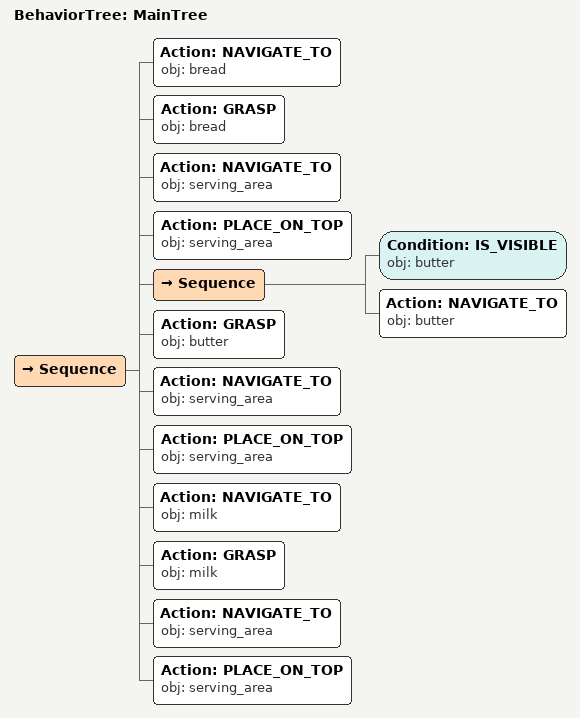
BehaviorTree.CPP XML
<root main_tree_to_execute="MainTree">
  <BehaviorTree ID="MainTree">
    <Sequence>
      <!-- Navigate to bread -->
      <Action ID="NAVIGATE_TO" obj="bread" />
      <!-- Grasp bread -->
      <Action ID="GRASP" obj="bread" />
      <!-- Navigate to serving_area -->
      <Action ID="NAVIGATE_TO" obj="serving_area" />
      <!-- Place on serving_area -->
      <Action ID="PLACE_ON_TOP" obj="serving_area" />
      <Sequence>
        <!-- Check butter is visible before NAVIGATE_TO -->
        <Condition ID="IS_VISIBLE" obj="butter" />
        <!-- Navigate to butter -->
        <Action ID="NAVIGATE_TO" obj="butter" />
      </Sequence>
      <!-- Grasp butter -->
      <Action ID="GRASP" obj="butter" />
      <!-- Navigate to serving_area -->
      <Action ID="NAVIGATE_TO" obj="serving_area" />
      <!-- Place on serving_area -->
      <Action ID="PLACE_ON_TOP" obj="serving_area" />
      <!-- Navigate to milk -->
      <Action ID="NAVIGATE_TO" obj="milk" />
      <!-- Grasp milk -->
      <Action ID="GRASP" obj="milk" />
      <!-- Navigate to serving_area -->
      <Action ID="NAVIGATE_TO" obj="serving_area" />
      <!-- Place on serving_area -->
      <Action ID="PLACE_ON_TOP" obj="serving_area" />
    </Sequence>
  </BehaviorTree>
</root>
